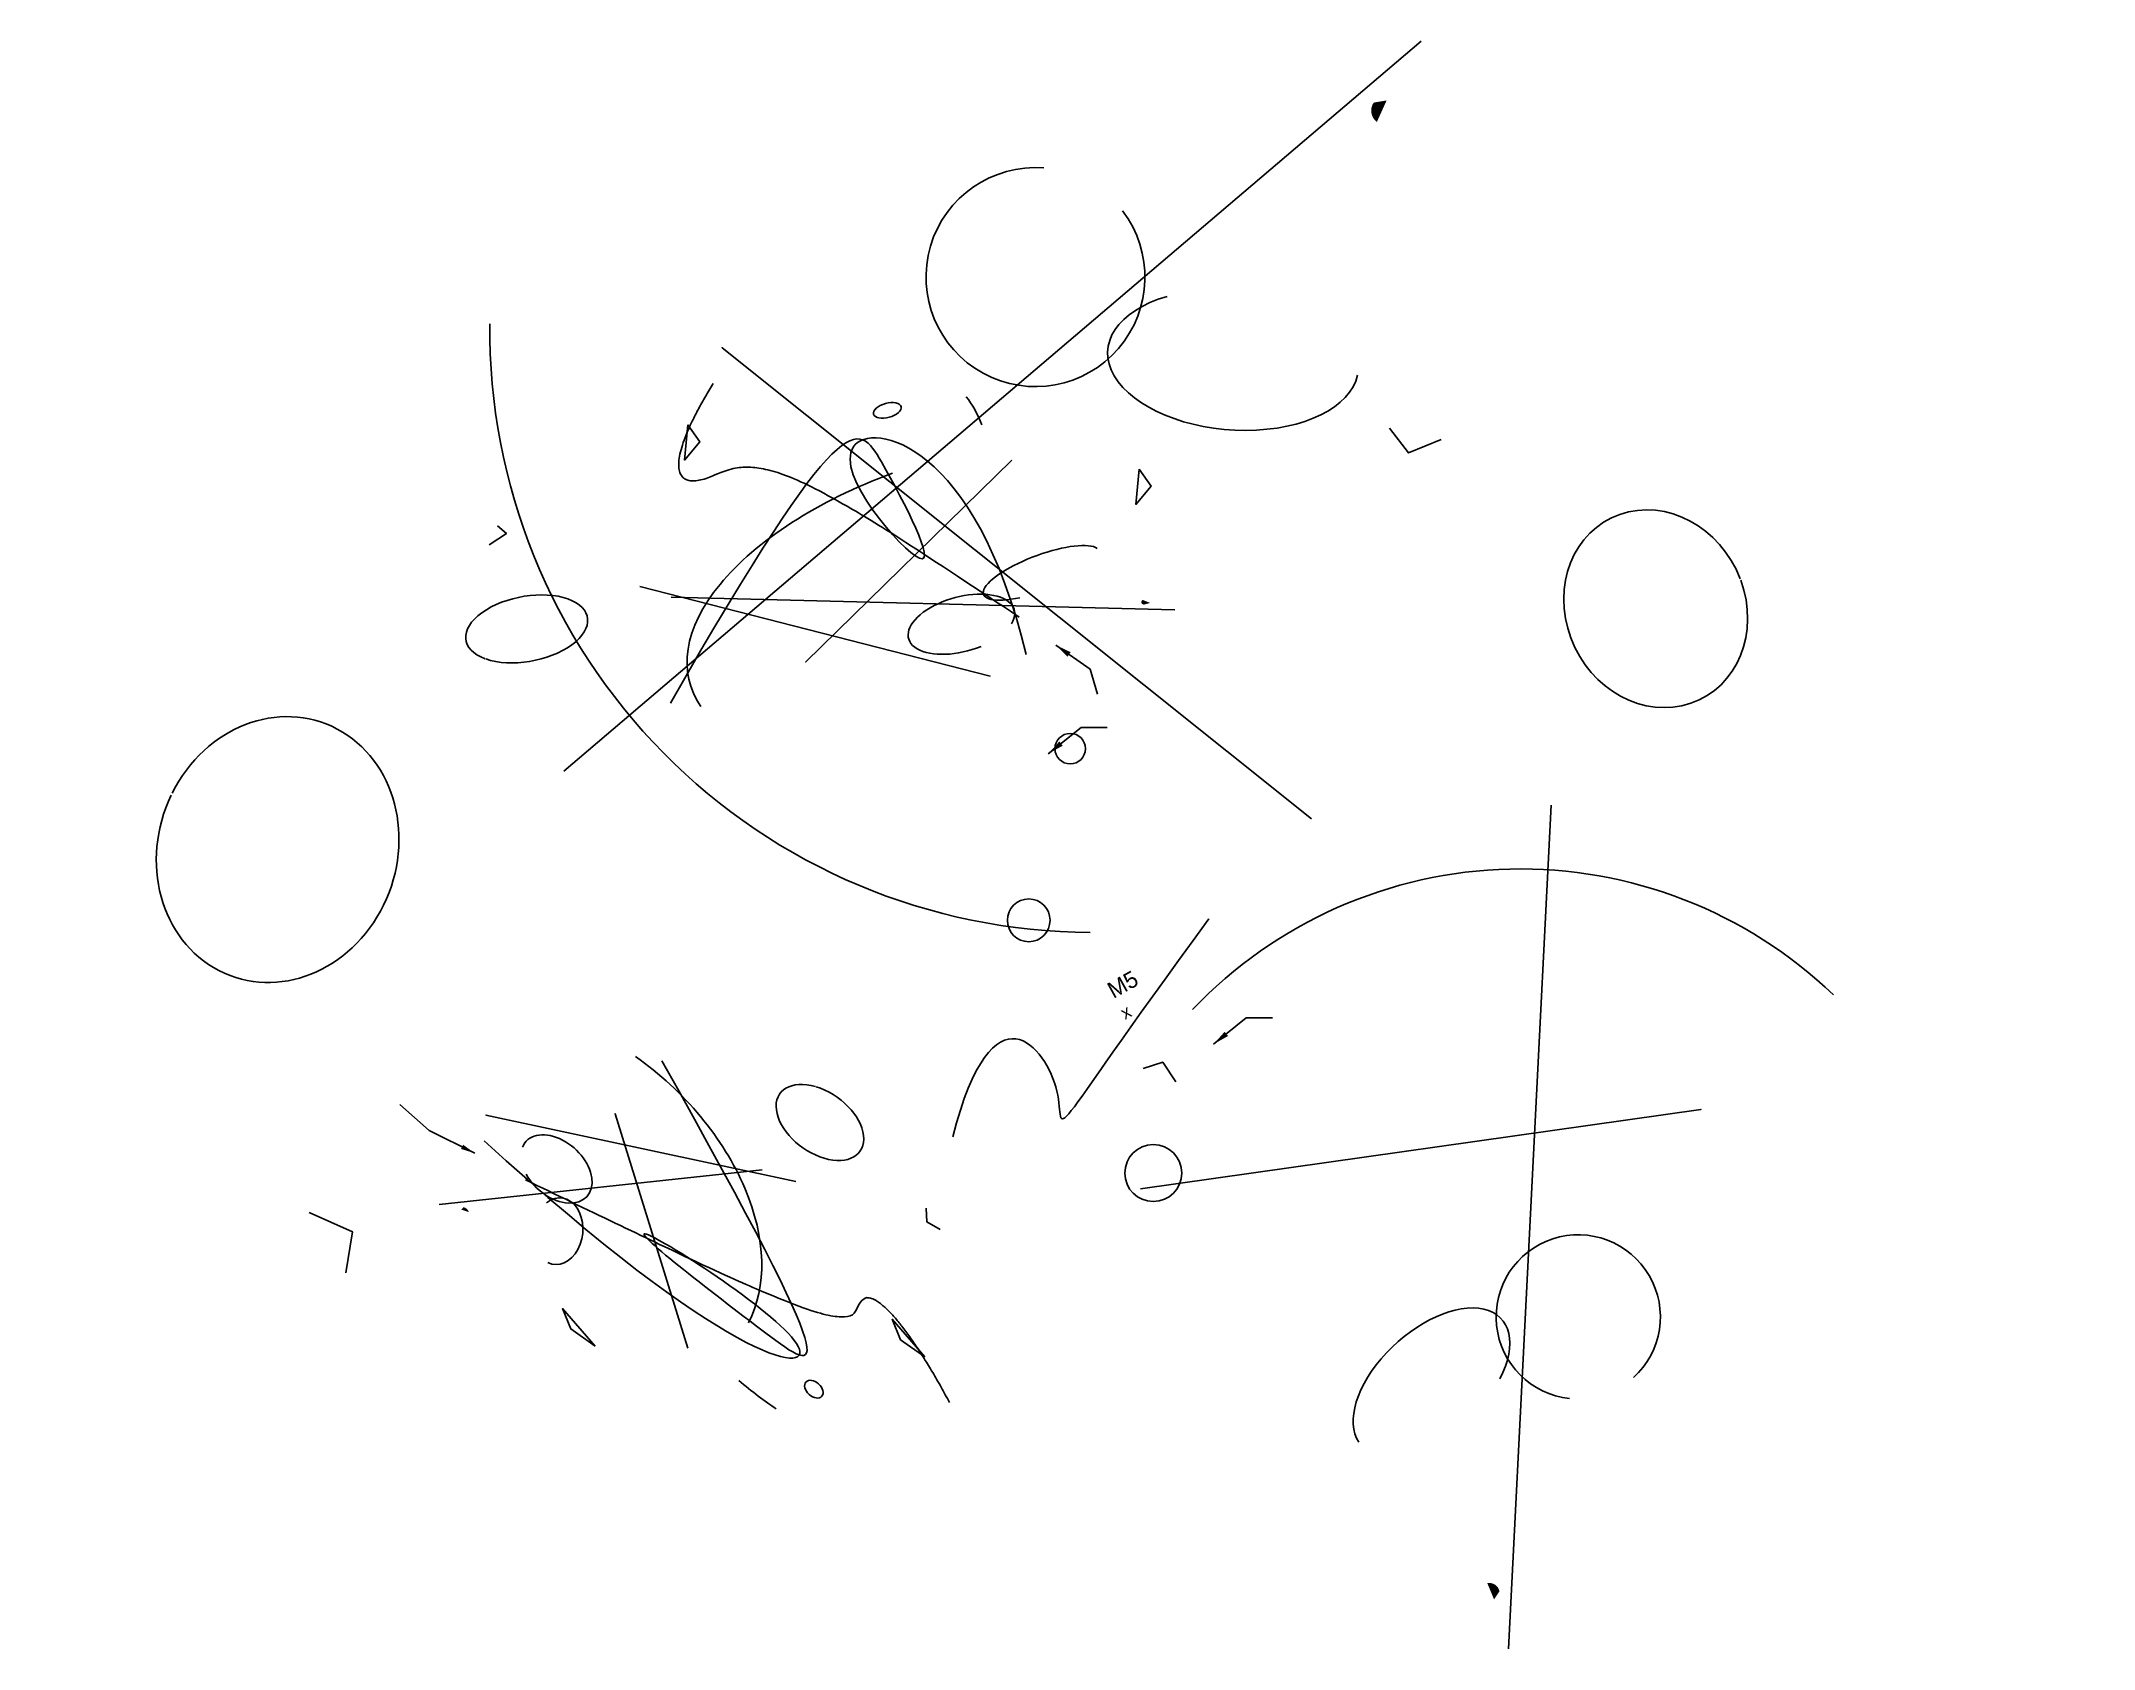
# Model space of a CAD drawing. Header units: millimetres. Extents: x -163 to 150, y -98 to 147.
import ezdxf

# ---------------------------------------------------------------- set-up
doc = ezdxf.new("R2010")
doc.units = ezdxf.units.MM
doc.dimstyles.get("Standard").update_dxf_attribs({"dimtxt": 2.5, "dimasz": 2.5, "dimexe": 1.25, "dimexo": 0.625, "dimtad": 1, "dimcen": 2.5, "dimazin": 3, "dimtfac": 1, "dimtmove": 0, "dimatfit": 3})

# ---------------------------------------------------------------- blocks, each defined once
blk = doc.blocks.new('B1', base_point=(0.65, 2.97))
blk.add_hatch(color=7).paths.add_polyline_path([(33.29, 43.09, 0.4), (34.79, 43.09), (34.79, 44.09)])
blk.add_line((-5.39, -26.1), (38.82, 47.44, -1.5))
blk.add_lwpolyline([(-18.27, 29.5), (24.47, -8.94)], close=True)
blk.add_lwpolyline([(-24.05, 11.45, 0.415624), (29.15, -26.1)], format="xyb")
blk.add_polyline3d([(-40.39, -48.71, 0), (-37.39, -47.71, 2), (-35.39, -50.71, -1)])
blk.add_circle((-42.92, 13.21), 2.17)
blk.add_arc((25.88, 15.5), 8.34, 62.1494, 13.7736)
for centre, major_axis, ratio, start_param, end_param in [((17.21, 29.33), (2.3, -9.3), 0.557915, -3.060164, 0.974297), ((-7.72, -48.58), (8.91, 5.09), 0.886266, -1.448993, -1.465415)]:
    blk.add_ellipse(centre, major_axis=major_axis, ratio=ratio, start_param=start_param, end_param=end_param)
blk = doc.blocks.new('B2', base_point=(3.96, -3.21))
blk.add_lwpolyline([(-0.83, -28.07), (27.23, 19.28)], close=True)
for points in [[(3.38, 49.96, 0), (6.38, 50.96, 2), (8.38, 47.96, -1)], [(-22.43, -14.12, 0), (-19.43, -13.12, 2), (-17.43, -16.12, -1)]]:
    blk.add_polyline3d(points, close=True)
at = {"extrusion": (0, 0, -1)}
blk.add_ellipse((-9.12, 24.73), major_axis=(-8.8, -0.44), ratio=0.470619, start_param=0.917579, end_param=1.510701, dxfattribs=at)
blk.add_open_spline([(25.65, 25.47), (-7.49, 27.18), (-23.08, -1.31), (19.35, 18.31), (-12.3, 12.2), (-19.15, 9.59), (17.5, -28.62)], degree=3)
blk.add_rational_spline([(19.87, 26.08), (-15.32, -3.22), (-11.86, -26.04), (-27.37, -8.67)], [0.726588354248, 1.97310610175, 1.24010226001, 1.55970718709], degree=2)
at = {"xscale": 0.5, "rotation": 358.9746104226115}
blk.add_blockref('B1', (5.6, 5.02), dxfattribs=at)
blk.add_leader([(25.51, 30.21), (30.51, 34.21), (34.51, 34.21)], dimstyle='Standard')

msp = doc.modelspace()

# ---------------------------------------------------------------- linework, layer by layer
msp.add_polyline3d([(5.25, -9.67, 0), (8.25, -8.67, 2), (10.25, -11.67, -1)])
msp.add_circle((-5.85, 39.08), 2.32)
msp.add_open_spline([(-23.75, -20.08), (-17.67, 3.77), (-1.23, -16.56), (-11.35, -23.05), (15.29, 13.15)], degree=3)

# ---------------------------------------------------------------- block references
at = {"extrusion": (0.01, 0.005, 1), "xscale": 2, "yscale": -2, "rotation": 99.39419928741812}
msp.add_blockref('B1', (-27.63, 57.05), dxfattribs=at)
at = {"rotation": 286.3284913124379}
msp.add_blockref('B2', (-46.2, 66.16), dxfattribs=at)
at = {"xscale": 1.5}
for name, p, yscale, rotation in [('B1', (50.63, -10.78), -1.5, 326.0920408668908), ('B2', (-61.28, -31.44), 0.5, 138.53102839926558)]:
    msp.add_blockref(name, p, dxfattribs=dict(at, yscale=yscale, rotation=rotation))

# ---------------------------------------------------------------- texts
at = {"insert": (-0.49, 3.14), "char_height": 2.5, "attachment_point": 1, "rotation": 29.1146}
msp.add_mtext('M5\\P{\\H2;x}', dxfattribs=at)

# ---------------------------------------------------------------- leaders
for points in [[(-9.2, 38.3), (-4.2, 42.3), (-0.2, 42.3)], [(15.98, -5.94), (20.98, -1.94), (24.98, -1.94)]]:
    msp.add_leader(points, dimstyle='Standard')

doc.saveas('drawing.dxf')
